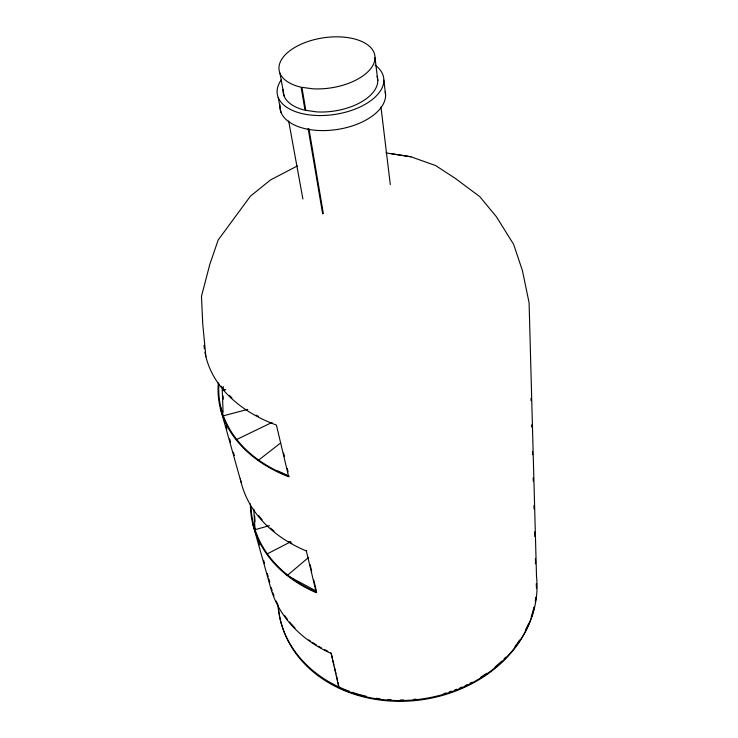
<?xml version="1.0" encoding="UTF-8"?>
<svg xmlns="http://www.w3.org/2000/svg" width="738" height="738" viewBox="0 0 738 738"><rect width="100%" height="100%" fill="white"/><g stroke="black" fill="none" stroke-linecap="round" stroke-linejoin="round"><path stroke-width="1.11" d="M535.401 563.804L535.511 561.544M223.097 412.459L222.258 389.858L223.393 386.666M391.61 153.762L410.974 156.788L435.715 165.607L455.549 178.568L479.838 196.695L496.462 216.815L513.648 244.398L522.43 270.634L529.091 302.755L536.526 576.793A130.414 107.407 -8.6 0 1 475.42 681.008A130.414 107.407 -8.6 0 1 338.88 687.604L338.152 682.668M338.88 687.604L331.03 652.715M250.366 503.87A142.655 109.501 -8.6 0 0 316.288 592.706L306.353 550.963L306.731 550.437M308.253 557.716L287.183 575.529L285.578 573.906M258.171 460.475L280.726 442.892M267.377 553.823L290.79 541.747M236.999 439.35L272.054 422.422M297.359 165.939L270.523 179.934L250.422 196.179L218.19 239.988L209.832 264.333L201.474 296.27L202.738 323.871L205.893 356.712M253.531 524.211L255.062 529.681L269.435 525.65M224.334 415.559L247.747 409.369M222.258 389.858L225.68 389.599M385.956 152.895L410.974 156.788M277.811 470.899L289.102 476.241A156.724 109.713 -8.6 0 1 218.928 383.917M290.2 577.144L316.399 591.11M221.013 407.957L222.562 413.501M225.976 425.688L226.907 429.009M229.693 438.981L230.625 442.311M233.411 452.283L234.343 455.604M258.42 541.701L259.342 544.985M263.623 560.29L264.536 563.574M267.294 573.408L268.208 576.692M268.816 578.878L269.739 582.153M220.311 408.142L241.123 482.375M252.894 524.386L270.062 585.603A134.869 108.32 -8.6 0 0 330.698 653.213M283.613 453.123L284.398 456.425M287.276 468.538L288.06 471.84M310.126 564.718L311.694 571.313M313.779 580.105L316.132 589.994M331.297 653.822L332.349 658.259M332.875 660.482L333.927 664.92M334.452 667.134L336.039 673.794M336.565 676.017L337.617 680.454M278.208 97.434L280.975 112.268M279.96 73.219L284.121 96.032M288.669 120.967L302.894 199.011M308.143 128.578L322.681 213.965M308.936 128.698L323.345 213.54M375.024 57.684L377.791 80.691M380.956 106.982L390.301 184.574M383.852 80.138L385.596 95.119M254.665 515.816L255.016 521.508M253.798 509.119L255.044 529.607M223.097 395.845L223.227 399.24M530.991 398.372L531.056 400.679M531.72 424.857L531.784 427.154M532.458 451.333L532.55 454.793M533.187 477.818L533.288 481.268M533.952 505.447L534.054 508.897M534.69 531.923L534.819 536.535M535.428 558.408L535.548 563.011M536.397 583.555A129.823 106.909 -8.6 0 1 536.443 586.968M535.77 597.31A129.823 106.909 -8.6 0 1 535.281 600.75M533.952 607.402A129.823 106.909 -8.6 0 1 531.175 616.885M528.74 623.167A129.823 106.909 -8.6 0 1 525.336 630.353M519.635 640.03A129.823 106.909 -8.6 0 1 514.976 646.553M505.788 657.152A129.823 106.909 -8.6 0 1 504.128 658.822M501.748 661.119A129.823 106.909 -8.6 0 1 494.958 667.051M486.683 673.287A129.823 106.909 -8.6 0 1 480.862 677.124M472.089 682.18A129.823 106.909 -8.6 0 1 470.115 683.203M467.117 684.689A129.823 106.909 -8.6 0 1 465.097 685.648M462.016 687.032A129.823 106.909 -8.6 0 1 459.94 687.927M456.794 689.2A129.823 106.909 -8.6 0 1 454.682 690.012M451.49 691.174A129.823 106.909 -8.6 0 1 449.35 691.912M446.13 692.945A129.823 106.909 -8.6 0 1 443.972 693.6M415.983 699.144A129.823 106.909 -8.6 0 1 413.714 699.366M403.538 699.947A129.823 106.909 -8.6 0 1 400.134 700.002M391.048 699.762A129.823 106.909 -8.6 0 1 387.644 699.532M379.812 698.72A129.823 106.909 -8.6 0 1 376.5 698.24M366.408 696.331A129.823 106.909 -8.6 0 1 351.832 692.189M349.655 691.414A129.823 106.909 -8.6 0 1 340.209 687.576M339.203 687.115A129.823 106.909 -8.6 0 1 277.949 604.883M536.397 583.823A129.648 106.872 -8.6 0 1 536.48 588.37M535.945 597.549A129.648 106.872 -8.6 0 1 535.318 602.143M534.469 606.691A129.648 106.872 -8.6 0 1 405.725 701.22A129.648 106.872 -8.6 0 1 279.61 616.276M279.222 614.062A129.648 106.872 -8.6 0 1 278.411 607.356M316.648 592.19A142.01 108.993 -8.6 0 1 251.068 507.218M258.309 416.297A163.227 109.399 -8.6 0 1 256.271 415.199M231.944 397.856A163.227 109.399 -8.6 0 1 229.426 395.43M224.749 390.439A163.227 109.399 -8.6 0 1 221.225 386.168M306.353 550.963A147.997 109.99 -8.6 0 1 240.357 478.999M218.319 382.837A157.443 110.22 -8.6 0 0 288.696 476.776L276.381 425.042A163.974 109.897 -8.6 0 1 204.933 352.201M327.82 651.211A134.251 107.831 -8.6 0 1 324.665 649.634M321.556 647.964A134.251 107.831 -8.6 0 1 318.512 646.23M316.528 645.021A134.251 107.831 -8.6 0 1 312.644 642.53M310.753 641.239A134.251 107.831 -8.6 0 1 308.908 639.92M295.016 627.964A134.251 107.831 -8.6 0 1 289.573 621.968M287.423 619.311A134.251 107.831 -8.6 0 1 284.739 615.704M277.728 604.154A134.251 107.831 -8.6 0 1 276.233 601.101M274.019 595.935A134.251 107.831 -8.6 0 1 272.866 592.798M272.165 590.695A134.251 107.831 -8.6 0 1 271.215 587.54M204.389 348.77A163.974 109.897 -8.6 0 1 204.02 345.319M291.879 543.242A147.323 109.482 -8.6 0 1 288.881 541.507M274.102 531.175A147.323 109.482 -8.6 0 1 270.486 528.085M262.202 519.829A147.323 109.482 -8.6 0 1 258.521 515.484M385.245 91.881A53.293 29.013 -8.6 0 1 334.314 129.879A53.293 29.013 -8.6 0 1 279.942 104.768M375.098 65.202A53.809 28.828 -8.6 0 1 335.209 114.381A53.809 28.828 -8.6 0 1 281.381 79.787M377.072 76.291A47.73 25.572 -8.6 0 1 316.501 111.881L305.818 110.34L301.916 87.315L312.737 88.809A48.431 25.313 -8.6 0 0 374.6 54.289A48.431 25.313 -8.6 0 0 301.178 44.169A48.431 25.313 -8.6 0 0 301.095 87.204L305.015 110.22A47.73 25.572 -8.6 0 1 283.171 89.418"/></g></svg>
